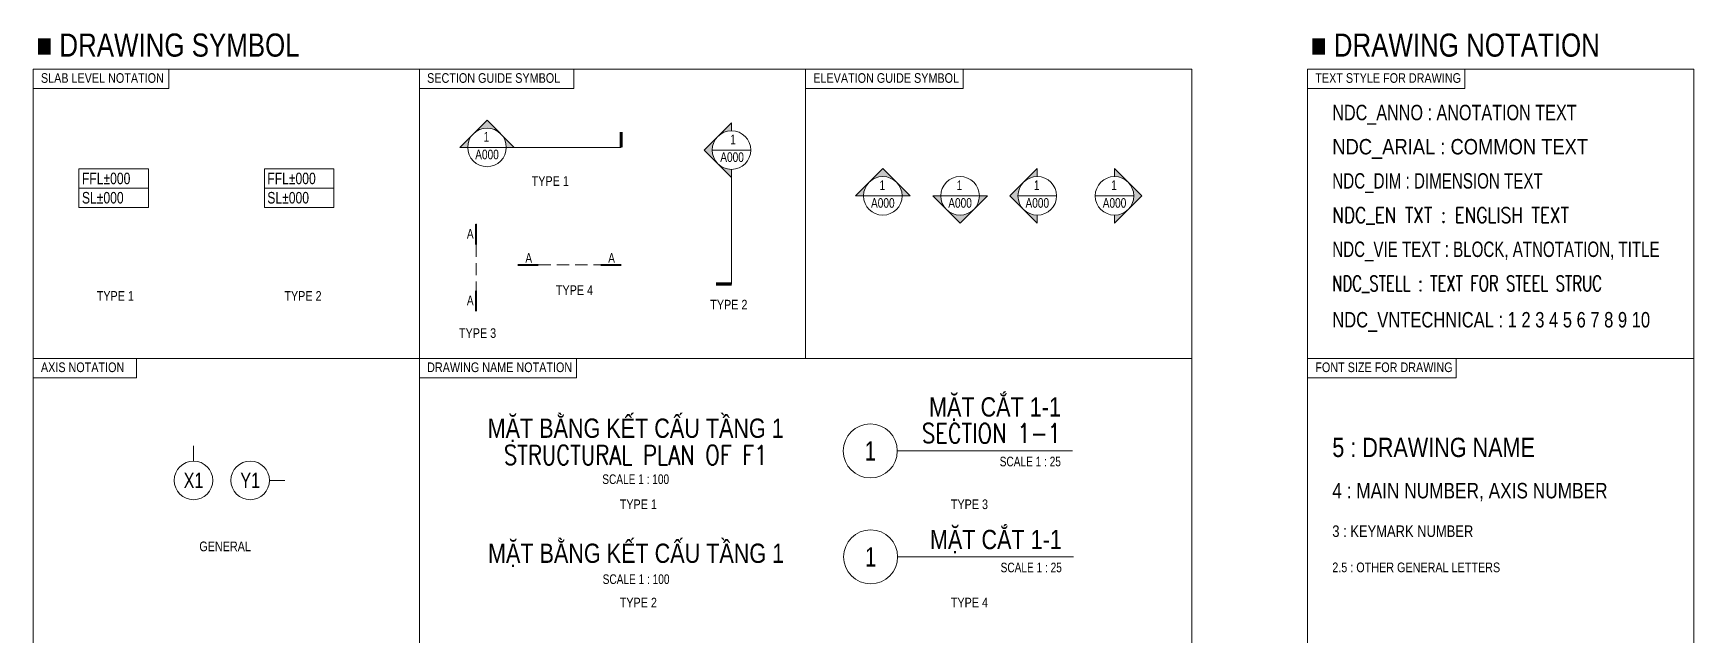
# Model space of a CAD drawing. Header units: millimetres. Extents: x -179076 to 245631, y -18667 to 64185.
# Drawn here: x -153622 to -110622, y 11646 to 27271 of the extents above; entities that cross this region are included whole.
import ezdxf
from ezdxf.enums import TextEntityAlignment as Align

# ---------------------------------------------------------------- set-up
doc = ezdxf.new("R2010")
doc.units = ezdxf.units.MM
for name, pattern in [('CEN', [62, 60, -1, 0, -1]), ('CENTER2', [1.125, 0.75, -0.125, 0.125, -0.125]), ('HIDDEN2', [4.7625, 3.175, -1.5875])]:
    doc.linetypes.add(name, pattern=pattern)
for name, color, linetype, lineweight in [('NDC_FRAME', 7, 'Continuous', 20), ('NDC_S_ANNO', 7, 'Continuous', 20), ('NDC_S_AXIS', 5, 'CENTER2', 13), ('NDC_S_ENG TITLE', 3, 'Continuous', 20), ('NDC_S_HIDDEN', 8, 'HIDDEN2', 13), ('NDC_S_SYMBOL', 1, 'Continuous', 15), ('NDC_S_TEXT SYMBOL', 7, 'Continuous', 20), ('NDC_S_THIN LINE', 8, 'Continuous', 9), ('NDC_S_VN TEXT', 7, 'Continuous', 20), ('NDC_S_VN TITLE', 6, 'Continuous', 35)]:
    doc.layers.add(name, color=color, linetype=linetype, lineweight=lineweight)
doc.styles.add('NDC_ANNO', font='', dxfattribs={"width": 0.8})
doc.styles.add('NDC_ARIAL', font='arial.ttf', dxfattribs={"width": 0.85})
doc.styles.add('NDC_DIM', font='', dxfattribs={"width": 0.75})
doc.styles.add('NDC_EN TXT', font='romans.shx', dxfattribs={"width": 0.8})
doc.styles.add('NDC_STEEL', font='romans.shx', dxfattribs={"width": 0.8})
doc.styles.add('NDC_VIE TXT', font='arial.ttf', dxfattribs={"width": 0.8})
doc.styles.add('NDC_VNTEKNICAL', font='', dxfattribs={"width": 0.8})
doc.styles.get('NDC_ANNO').set_extended_font_data('Dotum')
doc.styles.get('NDC_DIM').set_extended_font_data('Dotum')
doc.styles.get('NDC_VNTEKNICAL').set_extended_font_data('.VnTeknical')

# ---------------------------------------------------------------- blocks, each defined once
blk = doc.blocks.new('MARK3A')
at = {"layer": 'NDC_S_ANNO'}
h = blk.add_hatch(color=256, dxfattribs=at)
h.paths.add_polyline_path([(3.54, 3.54), (0, 7.07), (-3.54, 3.54, -0.414214)])
h.paths.add_polyline_path([(-7.07, 0), (-5, 0, -0.198912), (-3.54, 3.54)])
h.paths.add_polyline_path([(3.54, 3.54, -0.198912), (5, 0), (7.07, 0)])
for p, q in [((0, 7.07), (-7.07, 0)), ((7.07, 0), (0, 7.07)), ((-7.07, 0), (-5, 0)), ((5, 0), (-5, 0)), ((5, 0), (7.07, 0))]:
    blk.add_line(p, q, dxfattribs=at)
blk.add_circle((0, 0), 5, dxfattribs=at)
blk = doc.blocks.new('MARK3B')
at = {"layer": 'NDC_S_ANNO'}
h = blk.add_hatch(color=256, dxfattribs=at)
h.paths.add_polyline_path([(-3.54, -3.54), (-7.07, 0), (-3.54, 3.54, 0.414214)])
h.paths.add_polyline_path([(0, 7.07), (0, 5, 0.198912), (-3.54, 3.54)])
h.paths.add_polyline_path([(-3.54, -3.54, 0.198912), (0, -5), (0, -7.07)])
for p, q in [((-7.07, 0), (0, 7.07)), ((0, 7.07), (0, 5)), ((0, -7.07), (-7.07, 0)), ((-5, 0), (5, 0)), ((0, -5), (0, -7.07))]:
    blk.add_line(p, q, dxfattribs=at)
blk.add_circle((0, 0), 5, dxfattribs=at)
blk = doc.blocks.new('TAG')
at = {"layer": 'NDC_S_ANNO', "linetype": 'CEN'}
blk.add_line((0, 0), (27.66, 0), dxfattribs=at)
at = {"layer": 'NDC_S_ANNO', "const_width": 0.8}
blk.add_lwpolyline([(27.66, 0), (27.66, 4)], dxfattribs=at)
blk = doc.blocks.new('*U187')
at = {"layer": 'NDC_S_SYMBOL'}
blk.add_line((0, 5), (0, 9), dxfattribs=at)
blk.add_circle((0, 0), 5, dxfattribs=at)
at = {"layer": 'NDC_S_TEXT SYMBOL', "color": 7, "style": 'NDC_ANNO', "width": 0.8}
blk.add_attdef('GRID', text='', height=4, dxfattribs=at).set_placement((0, 0), align=Align.MIDDLE)
blk = doc.blocks.new('*U188')
at = {"layer": 'NDC_S_SYMBOL'}
blk.add_line((5, 0), (9, 0), dxfattribs=at)
blk.add_circle((0, 0), 5, dxfattribs=at)
at = {"layer": 'NDC_S_TEXT SYMBOL', "color": 7, "style": 'NDC_ANNO', "width": 0.8}
blk.add_attdef('GRID', text='', height=4, rotation=270, dxfattribs=at).set_placement((0, 0), align=Align.MIDDLE)
blk = doc.blocks.new('*U190')
at = {"layer": 'NDC_S_ANNO', "linetype": 'ByBlock', "lineweight": -2}
blk.add_line((0, 4.36), (0, -1), dxfattribs=at)
at = {"layer": 'NDC_S_ANNO', "ltscale": 0.005, "const_width": 0.5}
blk.add_lwpolyline([(0, -1), (0, 4.36)], dxfattribs=at)
at = {"layer": 'NDC_S_TEXT SYMBOL', "linetype": 'ByBlock', "lineweight": -2, "style": 'NDC_ANNO', "width": 0.8}
blk.add_attdef('DETAIL', text='', height=2.5, dxfattribs=at).set_placement((-0.64, 1.82), align=Align.MIDDLE_RIGHT)
blk = doc.blocks.new('*U189')
at = {"layer": 'NDC_S_ANNO', "linetype": 'ByBlock', "lineweight": -2}
blk.add_line((0, 4.36), (0, -1), dxfattribs=at)
at = {"layer": 'NDC_S_ANNO', "ltscale": 0.005, "const_width": 0.5}
blk.add_lwpolyline([(0, -1), (0, 4.36)], dxfattribs=at)
at = {"layer": 'NDC_S_TEXT SYMBOL', "linetype": 'ByBlock', "lineweight": -2, "style": 'NDC_ANNO', "width": 0.8}
blk.add_attdef('DETAIL', text='', height=2.5, dxfattribs=at).set_placement((-0.64, 1.82), align=Align.MIDDLE_RIGHT)
blk = doc.blocks.new('*U191')
at = {"layer": 'NDC_S_ANNO', "color": 0, "linetype": 'ByBlock', "lineweight": -2}
blk.add_line((-4.36, 0), (1, 0), dxfattribs=at)
at = {"layer": 'NDC_S_ANNO', "ltscale": 0.005, "const_width": 0.5}
blk.add_lwpolyline([(1, 0), (-4.36, 0)], dxfattribs=at)
at = {"layer": 'NDC_S_TEXT SYMBOL', "linetype": 'ByBlock', "lineweight": -2, "style": 'NDC_ANNO', "width": 0.8}
blk.add_attdef('DETAIL', text='', height=2.5, dxfattribs=at).set_placement((-0.64, 1.82), align=Align.MIDDLE_RIGHT)
blk = doc.blocks.new('Drawing name_symbol')
at = {"layer": 'NDC_S_ENG TITLE', "style": 'NDC_EN TXT', "width": 0.8}
blk.add_attdef('SECTDET1', text='', height=5, dxfattribs=at).set_placement((0, 1.01), align=Align.CENTER)
at = {"layer": 'NDC_S_TEXT SYMBOL', "lineweight": 25, "style": 'NDC_ANNO', "width": 0.8}
blk.add_attdef('SSCALE', text='', height=2.5, dxfattribs=at).set_placement((0, -4), align=Align.CENTER)
at = {"layer": 'NDC_S_VN TITLE', "style": 'NDC_VIE TXT', "width": 0.8}
blk.add_attdef('SECTDET2', text='', height=5, dxfattribs=at).set_placement((0, 7.97), align=Align.CENTER)
blk = doc.blocks.new('Drawing name_symbol2')
at = {"layer": 'NDC_S_TEXT SYMBOL', "style": 'NDC_ANNO', "width": 0.8}
blk.add_attdef('SSCALE', text='', height=2.5, dxfattribs=at).set_placement((0, -4), align=Align.CENTER)
at = {"layer": 'NDC_S_VN TITLE', "style": 'NDC_VIE TXT', "width": 0.8}
blk.add_attdef('SECTDET1', text='', height=5, dxfattribs=at).set_placement((0, 1.47), align=Align.CENTER)
blk = doc.blocks.new('*U195')
at = {"layer": 'NDC_S_ANNO'}
blk.add_line((0, 0), (45.36, 0), dxfattribs=at)
blk.add_circle((-7, 0), 7, dxfattribs=at)
at = {"layer": 'NDC_S_ENG TITLE', "style": 'NDC_EN TXT', "width": 0.8}
blk.add_attdef('SECTDET1', text='', height=5, dxfattribs=at).set_placement((42.36, 4.57), align=Align.MIDDLE_RIGHT)
at = {"layer": 'NDC_S_TEXT SYMBOL', "style": 'NDC_ANNO', "width": 0.8}
blk.add_attdef('DETT', text='', height=5, dxfattribs=at).set_placement((-7, 0), align=Align.MIDDLE)
blk.add_attdef('SSCALE', text='', height=2.5, dxfattribs=at).set_placement((42.36, -1.5), align=Align.TOP_RIGHT)
at = {"layer": 'NDC_S_VN TITLE', "style": 'NDC_VIE TXT', "width": 0.8}
blk.add_attdef('SECTDET2', text='', height=5, dxfattribs=at).set_placement((42.36, 11.4), align=Align.MIDDLE_RIGHT)
blk = doc.blocks.new('*U197')
at = {"layer": 'NDC_S_ANNO'}
blk.add_line((0, 0), (45.52, 0), dxfattribs=at)
blk.add_circle((-7, 0), 7, dxfattribs=at)
at = {"layer": 'NDC_S_TEXT SYMBOL', "style": 'NDC_ANNO', "width": 0.8}
blk.add_attdef('DETT', text='', height=5, dxfattribs=at).set_placement((-7, 0), align=Align.MIDDLE)
blk.add_attdef('SSCALE', text='', height=2.5, dxfattribs=at).set_placement((42.52, -1.5), align=Align.TOP_RIGHT)
at = {"layer": 'NDC_S_VN TITLE', "style": 'NDC_VIE TXT', "width": 0.8}
blk.add_attdef('SECTDET1', text='', height=5, dxfattribs=at).set_placement((42.52, 7), align=Align.TOP_RIGHT)

msp = doc.modelspace()

# ---------------------------------------------------------------- linework, layer by layer
at = {"layer": 'NDC_FRAME'}
for p, q in [((-153622, -18666.7), (-153622, 26333.3)), ((-123622, 26333.3), (-153622, 26333.3)), ((-150107.9, 25833.3), (-150107.9, 26333.3)), ((-143622, 26333.3), (-143622, -18666.7)), ((-139622, 25833.3), (-139622, 26333.3)), ((-133622, 26333.3), (-133622, 18833.3)), ((-129543, 25833.3), (-129543, 26333.3)), ((-123622, 26333.3), (-123622, -18666.7)), ((-120622, 26333.3), (-120622, -3666.7)), ((-120622, 26333.3), (-110622, 26333.3)), ((-116553, 25833.3), (-116553, 26333.3)), ((-110622, 26333.3), (-110622, -3666.7)), ((-153622, 25833.3), (-150107.9, 25833.3)), ((-143622, 25833.3), (-139622, 25833.3)), ((-133622, 25833.3), (-129543, 25833.3)), ((-120622, 25833.3), (-116553, 25833.3)), ((-153622, 18833.3), (-123622, 18833.3)), ((-150946.3, 18333.3), (-150946.3, 18833.3)), ((-139550.5, 18333.3), (-139550.5, 18833.3)), ((-120622, 18833.3), (-110622, 18833.3)), ((-116772.7, 18333.3), (-116772.7, 18833.3)), ((-153622, 18333.3), (-150946.3, 18333.3)), ((-143622, 18333.3), (-139550.5, 18333.3)), ((-120622, 18333.3), (-116772.7, 18333.3))]:
    msp.add_line(p, q, dxfattribs=at)
at = {"layer": 'NDC_S_ANNO'}
for p, q in [((-152436.6, 23751.9), (-152436.6, 22751.9)), ((-152436.6, 22751.9), (-152436.6, 23751.9)), ((-147636.1, 23751.9), (-147636.1, 22751.9)), ((-147636.1, 22751.9), (-147636.1, 23751.9)), ((-152436.6, 23251.9), (-150636.6, 23251.9)), ((-147636.1, 23251.9), (-145836.1, 23251.9))]:
    msp.add_line(p, q, dxfattribs=at)
for points in [[(-152436.6, 23751.9), (-150636.6, 23751.9), (-150636.6, 22751.9), (-152436.6, 22751.9)], [(-147636.1, 23751.9), (-145836.1, 23751.9), (-145836.1, 22751.9), (-147636.1, 22751.9)]]:
    msp.add_lwpolyline(points, dxfattribs=at)
at = {"layer": 'NDC_S_HIDDEN', "ltscale": 100}
for p, q in [((-142153.3, 21787.9), (-142153.3, 20595.1)), ((-140539.5, 21261.3), (-138930.1, 21261.3))]:
    msp.add_line(p, q, dxfattribs=at)

# ---------------------------------------------------------------- block references
at = {"layer": 'NDC_S_ANNO', "yscale": 100, "zscale": 100}
for name, p, xscale in [('MARK3A', (-141871.1, 24309.2), 100), ('MARK3B', (-135539.8, 24239.9), 100), ('TAG', (-141164, 24309.2), 100), ('MARK3B', (-127622, 23052.1), 100), ('MARK3B', (-125622, 23052.1), -100)]:
    msp.add_blockref(name, p, dxfattribs=dict(at, xscale=xscale))
at = {"layer": 'NDC_S_ANNO', "xscale": -100, "yscale": 100, "zscale": 100, "rotation": 90}
msp.add_blockref('TAG', (-135539.8, 23532.8), dxfattribs=at)
at = {"layer": 'NDC_S_ANNO', "xscale": 100, "yscale": 100, "zscale": 100}
msp.add_blockref('Drawing name_symbol', (-138020.9, 15981.9), dxfattribs=at).add_auto_attribs({'SECTDET1': 'STRUCTURAL PLAN OF F1', 'SECTDET2': 'MẶT BẰNG KẾT CẤU TẦNG 1', 'SSCALE': 'SCALE 1 : 100'})
at = {"layer": 'NDC_S_AXIS', "xscale": 100, "yscale": 100, "zscale": 100}
msp.add_blockref('*U187', (-149470.8, 15675.3), dxfattribs=at).add_auto_attribs({'GRID': 'X1'})
at = {"layer": 'NDC_S_AXIS'}
ref = msp.add_blockref('*U188', (-148003.6, 15675.3), dxfattribs=dict(at, xscale=100, yscale=100, zscale=100))
ref.add_attrib('GRID', 'Y1', dxfattribs={"layer": 'NDC_S_TEXT SYMBOL', "color": 7, "height": 400, "style": 'NDC_ANNO', "width": 0.8}).set_placement((-148003.6, 15675.3), align=Align.MIDDLE)
at = {"layer": 'NDC_S_SYMBOL', "xscale": 100, "yscale": 100, "zscale": 100}
msp.add_blockref('MARK3A', (-131622, 23052.1), dxfattribs=at)
at = {"layer": 'NDC_S_SYMBOL', "xscale": 100, "yscale": 100, "zscale": 100, "rotation": 180}
msp.add_blockref('MARK3A', (-129622, 23052.1), dxfattribs=at)
at = {"layer": 'NDC_S_SYMBOL', "xscale": 100, "yscale": 100, "zscale": 100}
for name, p in [('*U190', (-142153.3, 21887.9)), ('*U191', (-140639.5, 21261)), ('*U191', (-138494.4, 21261)), ('*U189', (-142153.3, 20159.4))]:
    msp.add_blockref(name, p, dxfattribs=at).add_auto_attribs({'DETAIL': 'A'})
at = {"layer": 'NDC_S_THIN LINE', "xscale": 100, "yscale": 100, "zscale": 100}
for name, p, values in [('*U195', (-131246.2, 16440.2), {'SECTDET1': 'SECTION 1-1', 'SECTDET2': 'MẶT CẮT 1-1', 'DETT': '1', 'SSCALE': 'SCALE 1 : 25'}), ('*U197', (-131238.2, 13693), {'SECTDET1': 'MẶT CẮT 1-1', 'DETT': '1', 'SSCALE': 'SCALE 1 : 25'}), ('Drawing name_symbol2', (-138011.2, 13389.8), {'SECTDET1': 'MẶT BẰNG KẾT CẤU TẦNG 1', 'SSCALE': 'SCALE 1 : 100'})]:
    msp.add_blockref(name, p, dxfattribs=at).add_auto_attribs(values)

# ---------------------------------------------------------------- texts
at = {"layer": 'NDC_S_TEXT SYMBOL', "style": 'NDC_ANNO', "width": 0.8}
for s, height, p in [('1', 250, (-141958.2, 24584.4)), ('1', 250, (-135571.4, 24515.1)), ('FFL%%P000', 300, (-152360.7, 23504.3)), ('FFL%%P000', 300, (-147560.2, 23504.3)), ('1', 250, (-131709.2, 23327.3)), ('1', 250, (-129709.2, 23327.3)), ('1', 250, (-127709.2, 23327.3)), ('1', 250, (-125709.2, 23327.3)), ('SL%%P000', 300, (-152360.7, 23004.3)), ('SL%%P000', 300, (-147560.2, 23004.3))]:
    msp.add_text(s, height=height, dxfattribs=at).set_placement(p, align=Align.MIDDLE_LEFT)
for p in [(-141871.1, 24126.3), (-135525.4, 24057), (-131622, 22869.2), (-129622, 22869.2), (-127622, 22869.2), (-125622, 22869.2)]:
    msp.add_text('A000', height=250, dxfattribs=at).set_placement(p, align=Align.MIDDLE_CENTER)
at = {"layer": 'NDC_S_VN TEXT', "color": 3, "style": 'NDC_VIE TXT', "width": 0.8}
for s, height, p in [('■ DRAWING SYMBOL ', 600, (-153535.8, 26961.8)), ('■ DRAWING NOTATION', 600, (-120535.8, 26961.8)), ('SLAB LEVEL NOTATION', 250, (-153422, 26108.3)), ('SECTION GUIDE SYMBOL', 250, (-143422, 26108.3)), ('ELEVATION GUIDE SYMBOL', 250, (-133422, 26108.3)), ('TEXT STYLE FOR DRAWING', 250, (-120422, 26108.3)), ('TYPE 1', 250, (-140714.8, 23436.4)), ('TYPE 4', 250, (-140087.5, 20608.6)), ('TYPE 1', 250, (-151976.9, 20458.3)), ('TYPE 2', 250, (-147117.9, 20458.3)), ('TYPE 2', 250, (-136090.3, 20232.3)), ('TYPE 3', 250, (-142596.7, 19494.1)), ('AXIS NOTATION', 250, (-153422, 18608.3)), ('DRAWING NAME NOTATION', 250, (-143422, 18608.3)), ('FONT SIZE FOR DRAWING', 250, (-120422, 18608.3)), ('TYPE 1', 250, (-138434.1, 15056.6)), ('TYPE 3', 250, (-129860.7, 15056.6)), ('GENERAL', 250, (-149320.5, 13964.7)), ('TYPE 2', 250, (-138434.1, 12509.2)), ('TYPE 4', 250, (-129860.7, 12509.2))]:
    msp.add_text(s, height=height, dxfattribs=at).set_placement(p, align=Align.MIDDLE_LEFT)
at = {"layer": 'NDC_S_VN TEXT'}
for s, height, style, width, p in [('NDC_ANNO : ANOTATION TEXT', 400, 'NDC_ANNO', 0.8, (-119982.7, 25213.3)), ('NDC_ARIAL : COMMON TEXT ', 400, 'NDC_ARIAL', 0.85, (-119982.7, 24327)), ('NDC_DIM : DIMENSION TEXT', 400, 'NDC_DIM', 0.75, (-119982.7, 23440.8)), ('NDC_EN TXT : ENGLISH TEXT', 400, 'NDC_EN TXT', 0.8, (-119982.7, 22554.5)), ('NDC_VIE TEXT : BLOCK, ATNOTATION, TITLE', 400, 'NDC_VIE TXT', 0.7, (-119982.7, 21668.2)), ('NDC_STELL : TEXT FOR STEEL STRUC', 400, 'NDC_STEEL', 0.7, (-119982.7, 20781.9)), ('NDC_VNTECHNICAL : 1 2 3 4 5 6 7 8 9 10', 400, 'NDC_VNTEKNICAL', 0.8, (-119982.7, 19841.1)), ('5 : DRAWING NAME', 500, 'NDC_VIE TXT', 0.8, (-119982.7, 16531.2)), ('4 : MAIN NUMBER, AXIS NUMBER', 400, 'NDC_VIE TXT', 0.8, (-119982.7, 15409.1)), ('3 : KEYMARK NUMBER', 300, 'NDC_VIE TXT', 0.8, (-119982.7, 14358.6)), ('2.5 : OTHER GENERAL LETTERS', 250, 'NDC_VIE TXT', 0.8, (-119982.7, 13420.9))]:
    msp.add_text(s, height=height, dxfattribs=dict(at, style=style, width=width)).set_placement(p, align=Align.MIDDLE_LEFT)

doc.saveas('drawing.dxf')
